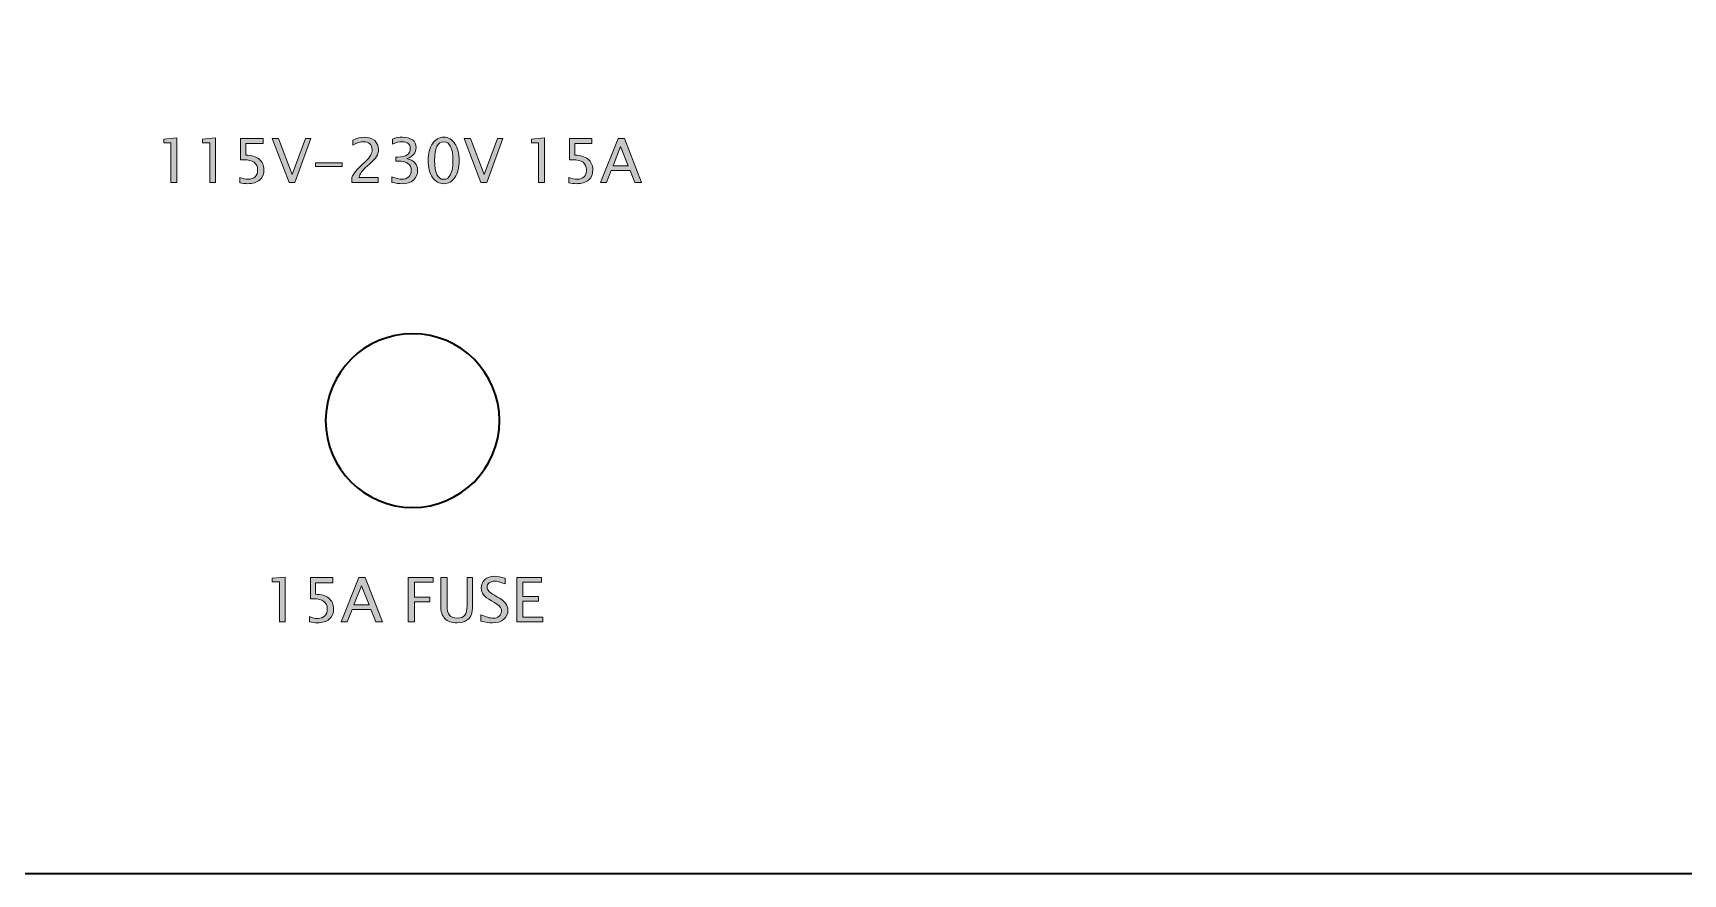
# Model space of a CAD drawing. Header units: inches. Extents: x 4 to 816, y 71 to 806.
# Drawn here: x 188.2 to 297.4, y 73.8 to 129.5 of the extents above; entities that cross this region are included whole.
import ezdxf

# ---------------------------------------------------------------- set-up
doc = ezdxf.new("R2010")
doc.units = ezdxf.units.IN
doc.header["$MEASUREMENT"] = 0
doc.layers.add('Layer 1', color=7, linetype='Continuous')

# ---------------------------------------------------------------- blocks, each defined once
blk = doc.blocks.new('block 35')
at = {"layer": 'Layer 1', "color": 240, "lineweight": 35, "true_color": 0xed1c24}
blk.add_lwpolyline([(23.17, 200.35), (406.63, 200.35), (406.63, 73.81), (23.17, 73.81)], dxfattribs=at)
blk = doc.blocks.new('block 37')
at = {"layer": 'Layer 1', "color": 240, "lineweight": 35, "true_color": 0xed1c24}
blk.add_open_spline([(219.07, 103.83), (219.07, 100.65), (216.49, 98.08), (213.32, 98.08), (210.14, 98.08), (207.56, 100.65), (207.56, 103.83), (207.56, 107), (210.14, 109.58), (213.32, 109.58), (216.49, 109.58), (219.07, 107), (219.07, 103.83)], degree=3, knots=[0, 0, 0, 0, 1, 1, 1, 2, 2, 2, 3, 3, 3, 4, 4, 4, 4], dxfattribs=at)
blk = doc.blocks.new('block 305')
at = {"layer": 'Layer 1', "true_color": 0x231f20}
h = blk.add_hatch(color=250, dxfattribs=at)
h.dxf.hatch_style = 2
h.paths.add_polyline_path([(197.32, 119.59), (197.32, 122.23), (196.86, 122.23), (196.86, 122.48), (197.71, 122.55), (197.71, 119.59)])
h = blk.add_hatch(color=250, dxfattribs=at)
h.dxf.hatch_style = 2
h.paths.add_polyline_path([(199.89, 119.59), (199.89, 122.23), (199.42, 122.23), (199.42, 122.48), (200.28, 122.55), (200.28, 119.59)])
h = blk.add_hatch(color=250, dxfattribs=at)
h.dxf.hatch_style = 2
edge = h.paths.add_edge_path()
edge.add_spline(control_points=[(201.89, 119.58), (201.89, 119.58), (201.89, 119.93), (201.89, 119.93), (202.08, 119.85), (202.26, 119.81), (202.44, 119.81), (202.63, 119.81), (202.78, 119.87), (202.89, 119.98), (203.01, 120.09), (203.06, 120.25), (203.06, 120.45), (203.06, 120.66), (202.98, 120.83), (202.83, 120.94), (202.67, 121.05), (202.45, 121.11), (202.15, 121.11), (202.08, 121.11), (202.01, 121.11), (201.93, 121.1), (201.93, 121.1), (201.93, 122.52), (201.93, 122.52), (201.93, 122.52), (203.42, 122.52), (203.42, 122.52), (203.42, 122.52), (203.42, 122.18), (203.42, 122.18), (203.42, 122.18), (202.28, 122.18), (202.28, 122.18), (202.28, 122.18), (202.28, 121.41), (202.28, 121.41), (202.65, 121.41), (202.95, 121.32), (203.16, 121.15), (203.37, 120.98), (203.48, 120.74), (203.48, 120.43), (203.48, 120.15), (203.38, 119.92), (203.19, 119.76), (203, 119.6), (202.73, 119.52), (202.39, 119.52), (202.24, 119.52), (202.07, 119.54), (201.89, 119.58)], knot_values=[0, 0, 0, 0, 1, 1, 1, 2, 2, 2, 3, 3, 3, 4, 4, 4, 5, 5, 5, 6, 6, 6, 7, 7, 7, 8, 8, 8, 9, 9, 9, 10, 10, 10, 11, 11, 11, 12, 12, 12, 13, 13, 13, 14, 14, 14, 15, 15, 15, 16, 16, 16, 17, 17, 17, 17], degree=3, periodic=1)
h = blk.add_hatch(color=250, dxfattribs=at)
h.dxf.hatch_style = 2
h.paths.add_polyline_path([(205.14, 119.59), (204.03, 122.52), (204.44, 122.52), (205.35, 120.12), (206.23, 122.52), (206.59, 122.52), (205.53, 119.59)])
h = blk.add_hatch(color=250, dxfattribs=at)
h.dxf.hatch_style = 2
edge = h.paths.add_edge_path()
edge.add_spline(control_points=[(209.3, 119.59), (209.3, 119.59), (209.3, 119.93), (209.3, 119.93), (209.41, 120.2), (209.64, 120.49), (209.99, 120.8), (209.99, 120.8), (210.21, 121), (210.21, 121), (210.5, 121.26), (210.64, 121.52), (210.64, 121.78), (210.64, 121.94), (210.59, 122.07), (210.49, 122.16), (210.39, 122.26), (210.26, 122.3), (210.09, 122.3), (209.88, 122.3), (209.65, 122.23), (209.37, 122.07), (209.37, 122.07), (209.37, 122.41), (209.37, 122.41), (209.63, 122.53), (209.89, 122.6), (210.15, 122.6), (210.42, 122.6), (210.64, 122.52), (210.81, 122.37), (210.97, 122.23), (211.06, 122.03), (211.06, 121.79), (211.06, 121.61), (211.01, 121.45), (210.93, 121.32), (210.85, 121.18), (210.69, 121.02), (210.46, 120.82), (210.46, 120.82), (210.31, 120.69), (210.31, 120.69), (210, 120.43), (209.82, 120.17), (209.77, 119.93), (209.77, 119.93), (211.04, 119.93), (211.04, 119.93), (211.04, 119.93), (211.04, 119.59), (211.04, 119.59), (211.04, 119.59), (209.3, 119.59), (209.3, 119.59)], knot_values=[0, 0, 0, 0, 1, 1, 1, 2, 2, 2, 3, 3, 3, 4, 4, 4, 5, 5, 5, 6, 6, 6, 7, 7, 7, 8, 8, 8, 9, 9, 9, 10, 10, 10, 11, 11, 11, 12, 12, 12, 13, 13, 13, 14, 14, 14, 15, 15, 15, 16, 16, 16, 17, 17, 17, 18, 18, 18, 18], degree=3, periodic=1)
h = blk.add_hatch(color=250, dxfattribs=at)
h.dxf.hatch_style = 2
edge = h.paths.add_edge_path()
edge.add_spline(control_points=[(211.94, 119.61), (211.94, 119.61), (211.94, 119.98), (211.94, 119.98), (212.22, 119.87), (212.44, 119.81), (212.6, 119.81), (212.79, 119.81), (212.94, 119.86), (213.06, 119.97), (213.17, 120.08), (213.23, 120.22), (213.23, 120.4), (213.23, 120.81), (212.94, 121.02), (212.36, 121.02), (212.36, 121.02), (212.21, 121.02), (212.21, 121.02), (212.21, 121.02), (212.21, 121.28), (212.21, 121.28), (212.21, 121.28), (212.35, 121.28), (212.35, 121.28), (212.89, 121.28), (213.16, 121.47), (213.16, 121.85), (213.16, 122.15), (212.98, 122.3), (212.62, 122.3), (212.43, 122.3), (212.21, 122.25), (211.98, 122.14), (211.98, 122.14), (211.98, 122.48), (211.98, 122.48), (212.21, 122.56), (212.43, 122.6), (212.65, 122.6), (212.94, 122.6), (213.16, 122.54), (213.32, 122.42), (213.47, 122.31), (213.55, 122.14), (213.55, 121.92), (213.55, 121.57), (213.35, 121.33), (212.94, 121.18), (213.41, 121.07), (213.65, 120.81), (213.65, 120.4), (213.65, 120.13), (213.56, 119.91), (213.37, 119.75), (213.19, 119.6), (212.94, 119.52), (212.62, 119.52), (212.44, 119.52), (212.21, 119.55), (211.94, 119.61)], knot_values=[0, 0, 0, 0, 1, 1, 1, 2, 2, 2, 3, 3, 3, 4, 4, 4, 5, 5, 5, 6, 6, 6, 7, 7, 7, 8, 8, 8, 9, 9, 9, 10, 10, 10, 11, 11, 11, 12, 12, 12, 13, 13, 13, 14, 14, 14, 15, 15, 15, 16, 16, 16, 17, 17, 17, 18, 18, 18, 19, 19, 19, 20, 20, 20, 20], degree=3, periodic=1)
h = blk.add_hatch(color=250, dxfattribs=at)
h.dxf.hatch_style = 2
edge = h.paths.add_edge_path()
edge.add_spline(control_points=[(215.38, 119.52), (215.07, 119.52), (214.82, 119.66), (214.63, 119.94), (214.44, 120.22), (214.35, 120.59), (214.35, 121.06), (214.35, 121.52), (214.44, 121.89), (214.63, 122.17), (214.82, 122.46), (215.07, 122.6), (215.38, 122.6), (215.69, 122.6), (215.93, 122.46), (216.12, 122.17), (216.31, 121.89), (216.4, 121.52), (216.4, 121.06), (216.4, 120.59), (216.31, 120.22), (216.12, 119.94), (215.93, 119.66), (215.69, 119.52), (215.38, 119.52)], knot_values=[0, 0, 0, 0, 1, 1, 1, 2, 2, 2, 3, 3, 3, 4, 4, 4, 5, 5, 5, 6, 6, 6, 7, 7, 7, 8, 8, 8, 8], degree=3, periodic=1)
edge = h.paths.add_edge_path()
edge.add_spline(control_points=[(215.38, 119.81), (215.78, 119.81), (215.99, 120.23), (215.99, 121.06), (215.99, 121.89), (215.78, 122.3), (215.38, 122.3), (214.97, 122.3), (214.77, 121.89), (214.77, 121.06), (214.77, 120.23), (214.97, 119.81), (215.38, 119.81)], knot_values=[0, 0, 0, 0, 1, 1, 1, 2, 2, 2, 3, 3, 3, 4, 4, 4, 4], degree=3, periodic=1)
h = blk.add_hatch(color=250, dxfattribs=at)
h.dxf.hatch_style = 2
h.paths.add_polyline_path([(217.84, 119.59), (216.73, 122.52), (217.14, 122.52), (218.05, 120.12), (218.93, 122.52), (219.29, 122.52), (218.23, 119.59)])
h = blk.add_hatch(color=250, dxfattribs=at)
h.dxf.hatch_style = 2
h.paths.add_polyline_path([(221.66, 119.59), (221.66, 122.23), (221.19, 122.23), (221.19, 122.48), (222.05, 122.55), (222.05, 119.59)])
h = blk.add_hatch(color=250, dxfattribs=at)
h.dxf.hatch_style = 2
edge = h.paths.add_edge_path()
edge.add_spline(control_points=[(223.66, 119.58), (223.66, 119.58), (223.66, 119.93), (223.66, 119.93), (223.85, 119.85), (224.03, 119.81), (224.21, 119.81), (224.4, 119.81), (224.55, 119.87), (224.67, 119.98), (224.78, 120.09), (224.83, 120.25), (224.83, 120.45), (224.83, 120.66), (224.75, 120.83), (224.6, 120.94), (224.44, 121.05), (224.22, 121.11), (223.92, 121.11), (223.85, 121.11), (223.78, 121.11), (223.7, 121.1), (223.7, 121.1), (223.7, 122.52), (223.7, 122.52), (223.7, 122.52), (225.19, 122.52), (225.19, 122.52), (225.19, 122.52), (225.19, 122.18), (225.19, 122.18), (225.19, 122.18), (224.05, 122.18), (224.05, 122.18), (224.05, 122.18), (224.05, 121.41), (224.05, 121.41), (224.42, 121.41), (224.72, 121.32), (224.93, 121.15), (225.14, 120.98), (225.25, 120.74), (225.25, 120.43), (225.25, 120.15), (225.15, 119.92), (224.96, 119.76), (224.77, 119.6), (224.5, 119.52), (224.16, 119.52), (224.01, 119.52), (223.84, 119.54), (223.66, 119.58)], knot_values=[0, 0, 0, 0, 1, 1, 1, 2, 2, 2, 3, 3, 3, 4, 4, 4, 5, 5, 5, 6, 6, 6, 7, 7, 7, 8, 8, 8, 9, 9, 9, 10, 10, 10, 11, 11, 11, 12, 12, 12, 13, 13, 13, 14, 14, 14, 15, 15, 15, 16, 16, 16, 17, 17, 17, 17], degree=3, periodic=1)
h = blk.add_hatch(color=250, dxfattribs=at)
h.dxf.hatch_style = 2
h.paths.add_polyline_path([(225.76, 119.59), (226.92, 122.52), (227.34, 122.52), (228.48, 119.59), (228.03, 119.59), (227.71, 120.4), (226.47, 120.4), (226.15, 119.59)])
h.paths.add_polyline_path([(226.59, 120.71), (227.59, 120.71), (227.09, 121.98)])
h = blk.add_hatch(color=250, dxfattribs=at)
h.dxf.hatch_style = 2
h.paths.add_polyline_path([(206.9, 120.67), (206.9, 120.91), (208.66, 120.91), (208.66, 120.67)])
at = {"layer": 'Layer 1', "lineweight": 0}
for points in [[(197.32, 119.59), (197.32, 122.23), (196.86, 122.23), (196.86, 122.48), (197.71, 122.55), (197.71, 119.59), (197.32, 119.59)], [(199.89, 119.59), (199.89, 122.23), (199.42, 122.23), (199.42, 122.48), (200.28, 122.55), (200.28, 119.59), (199.89, 119.59)], [(205.14, 119.59), (204.03, 122.52), (204.44, 122.52), (205.35, 120.12), (206.23, 122.52), (206.59, 122.52), (205.53, 119.59), (205.14, 119.59)], [(217.84, 119.59), (216.73, 122.52), (217.14, 122.52), (218.05, 120.12), (218.93, 122.52), (219.29, 122.52), (218.23, 119.59), (217.84, 119.59)], [(221.66, 119.59), (221.66, 122.23), (221.19, 122.23), (221.19, 122.48), (222.05, 122.55), (222.05, 119.59), (221.66, 119.59)], [(225.76, 119.59), (226.92, 122.52), (227.34, 122.52), (228.48, 119.59), (228.03, 119.59), (227.71, 120.4), (226.47, 120.4), (226.15, 119.59), (225.76, 119.59)], [(226.59, 120.71), (227.59, 120.71), (227.09, 121.98), (226.59, 120.71)], [(206.9, 120.67), (206.9, 120.91), (208.66, 120.91), (208.66, 120.67), (206.9, 120.67)]]:
    blk.add_lwpolyline(points, dxfattribs=at)
for points, knots in [([(201.89, 119.58), (201.89, 119.58), (201.89, 119.93), (201.89, 119.93), (202.08, 119.85), (202.26, 119.81), (202.44, 119.81), (202.63, 119.81), (202.78, 119.87), (202.89, 119.98), (203.01, 120.09), (203.06, 120.25), (203.06, 120.45), (203.06, 120.66), (202.98, 120.83), (202.83, 120.94), (202.67, 121.05), (202.45, 121.11), (202.15, 121.11), (202.08, 121.11), (202.01, 121.11), (201.93, 121.1), (201.93, 121.1), (201.93, 122.52), (201.93, 122.52), (201.93, 122.52), (203.42, 122.52), (203.42, 122.52), (203.42, 122.52), (203.42, 122.18), (203.42, 122.18), (203.42, 122.18), (202.28, 122.18), (202.28, 122.18), (202.28, 122.18), (202.28, 121.41), (202.28, 121.41), (202.65, 121.41), (202.95, 121.32), (203.16, 121.15), (203.37, 120.98), (203.48, 120.74), (203.48, 120.43), (203.48, 120.15), (203.38, 119.92), (203.19, 119.76), (203, 119.6), (202.73, 119.52), (202.39, 119.52), (202.24, 119.52), (202.07, 119.54), (201.89, 119.58)], [0, 0, 0, 0, 1, 1, 1, 2, 2, 2, 3, 3, 3, 4, 4, 4, 5, 5, 5, 6, 6, 6, 7, 7, 7, 8, 8, 8, 9, 9, 9, 10, 10, 10, 11, 11, 11, 12, 12, 12, 13, 13, 13, 14, 14, 14, 15, 15, 15, 16, 16, 16, 17, 17, 17, 17]), ([(209.3, 119.59), (209.3, 119.59), (209.3, 119.93), (209.3, 119.93), (209.41, 120.2), (209.64, 120.49), (209.99, 120.8), (209.99, 120.8), (210.21, 121), (210.21, 121), (210.5, 121.26), (210.64, 121.52), (210.64, 121.78), (210.64, 121.94), (210.59, 122.07), (210.49, 122.16), (210.39, 122.26), (210.26, 122.3), (210.09, 122.3), (209.88, 122.3), (209.65, 122.23), (209.37, 122.07), (209.37, 122.07), (209.37, 122.41), (209.37, 122.41), (209.63, 122.53), (209.89, 122.6), (210.15, 122.6), (210.42, 122.6), (210.64, 122.52), (210.81, 122.37), (210.97, 122.23), (211.06, 122.03), (211.06, 121.79), (211.06, 121.61), (211.01, 121.45), (210.93, 121.32), (210.85, 121.18), (210.69, 121.02), (210.46, 120.82), (210.46, 120.82), (210.31, 120.69), (210.31, 120.69), (210, 120.43), (209.82, 120.17), (209.77, 119.93), (209.77, 119.93), (211.04, 119.93), (211.04, 119.93), (211.04, 119.93), (211.04, 119.59), (211.04, 119.59), (211.04, 119.59), (209.3, 119.59), (209.3, 119.59)], [0, 0, 0, 0, 1, 1, 1, 2, 2, 2, 3, 3, 3, 4, 4, 4, 5, 5, 5, 6, 6, 6, 7, 7, 7, 8, 8, 8, 9, 9, 9, 10, 10, 10, 11, 11, 11, 12, 12, 12, 13, 13, 13, 14, 14, 14, 15, 15, 15, 16, 16, 16, 17, 17, 17, 18, 18, 18, 18]), ([(211.94, 119.61), (211.94, 119.61), (211.94, 119.98), (211.94, 119.98), (212.22, 119.87), (212.44, 119.81), (212.6, 119.81), (212.79, 119.81), (212.94, 119.86), (213.06, 119.97), (213.17, 120.08), (213.23, 120.22), (213.23, 120.4), (213.23, 120.81), (212.94, 121.02), (212.36, 121.02), (212.36, 121.02), (212.21, 121.02), (212.21, 121.02), (212.21, 121.02), (212.21, 121.28), (212.21, 121.28), (212.21, 121.28), (212.35, 121.28), (212.35, 121.28), (212.89, 121.28), (213.16, 121.47), (213.16, 121.85), (213.16, 122.15), (212.98, 122.3), (212.62, 122.3), (212.43, 122.3), (212.21, 122.25), (211.98, 122.14), (211.98, 122.14), (211.98, 122.48), (211.98, 122.48), (212.21, 122.56), (212.43, 122.6), (212.65, 122.6), (212.94, 122.6), (213.16, 122.54), (213.32, 122.42), (213.47, 122.31), (213.55, 122.14), (213.55, 121.92), (213.55, 121.57), (213.35, 121.33), (212.94, 121.18), (213.41, 121.07), (213.65, 120.81), (213.65, 120.4), (213.65, 120.13), (213.56, 119.91), (213.37, 119.75), (213.19, 119.6), (212.94, 119.52), (212.62, 119.52), (212.44, 119.52), (212.21, 119.55), (211.94, 119.61)], [0, 0, 0, 0, 1, 1, 1, 2, 2, 2, 3, 3, 3, 4, 4, 4, 5, 5, 5, 6, 6, 6, 7, 7, 7, 8, 8, 8, 9, 9, 9, 10, 10, 10, 11, 11, 11, 12, 12, 12, 13, 13, 13, 14, 14, 14, 15, 15, 15, 16, 16, 16, 17, 17, 17, 18, 18, 18, 19, 19, 19, 20, 20, 20, 20]), ([(215.38, 119.52), (215.07, 119.52), (214.82, 119.66), (214.63, 119.94), (214.44, 120.22), (214.35, 120.59), (214.35, 121.06), (214.35, 121.52), (214.44, 121.89), (214.63, 122.17), (214.82, 122.46), (215.07, 122.6), (215.38, 122.6), (215.69, 122.6), (215.93, 122.46), (216.12, 122.17), (216.31, 121.89), (216.4, 121.52), (216.4, 121.06), (216.4, 120.59), (216.31, 120.22), (216.12, 119.94), (215.93, 119.66), (215.69, 119.52), (215.38, 119.52)], [0, 0, 0, 0, 1, 1, 1, 2, 2, 2, 3, 3, 3, 4, 4, 4, 5, 5, 5, 6, 6, 6, 7, 7, 7, 8, 8, 8, 8]), ([(223.66, 119.58), (223.66, 119.58), (223.66, 119.93), (223.66, 119.93), (223.85, 119.85), (224.03, 119.81), (224.21, 119.81), (224.4, 119.81), (224.55, 119.87), (224.67, 119.98), (224.78, 120.09), (224.83, 120.25), (224.83, 120.45), (224.83, 120.66), (224.75, 120.83), (224.6, 120.94), (224.44, 121.05), (224.22, 121.11), (223.92, 121.11), (223.85, 121.11), (223.78, 121.11), (223.7, 121.1), (223.7, 121.1), (223.7, 122.52), (223.7, 122.52), (223.7, 122.52), (225.19, 122.52), (225.19, 122.52), (225.19, 122.52), (225.19, 122.18), (225.19, 122.18), (225.19, 122.18), (224.05, 122.18), (224.05, 122.18), (224.05, 122.18), (224.05, 121.41), (224.05, 121.41), (224.42, 121.41), (224.72, 121.32), (224.93, 121.15), (225.14, 120.98), (225.25, 120.74), (225.25, 120.43), (225.25, 120.15), (225.15, 119.92), (224.96, 119.76), (224.77, 119.6), (224.5, 119.52), (224.16, 119.52), (224.01, 119.52), (223.84, 119.54), (223.66, 119.58)], [0, 0, 0, 0, 1, 1, 1, 2, 2, 2, 3, 3, 3, 4, 4, 4, 5, 5, 5, 6, 6, 6, 7, 7, 7, 8, 8, 8, 9, 9, 9, 10, 10, 10, 11, 11, 11, 12, 12, 12, 13, 13, 13, 14, 14, 14, 15, 15, 15, 16, 16, 16, 17, 17, 17, 17]), ([(215.38, 119.81), (215.78, 119.81), (215.99, 120.23), (215.99, 121.06), (215.99, 121.89), (215.78, 122.3), (215.38, 122.3), (214.97, 122.3), (214.77, 121.89), (214.77, 121.06), (214.77, 120.23), (214.97, 119.81), (215.38, 119.81)], [0, 0, 0, 0, 1, 1, 1, 2, 2, 2, 3, 3, 3, 4, 4, 4, 4])]:
    blk.add_open_spline(points, degree=3, knots=knots, dxfattribs=at)
blk = doc.blocks.new('block 304')
at = {"layer": 'Layer 1'}
blk.add_blockref('block 305', (0, 0), dxfattribs=at)
blk = doc.blocks.new('block 307')
at = {"layer": 'Layer 1', "true_color": 0x231f20}
h = blk.add_hatch(color=250, dxfattribs=at)
h.dxf.hatch_style = 2
h.paths.add_polyline_path([(204.5, 90.51), (204.5, 93.15), (204.03, 93.15), (204.03, 93.39), (204.89, 93.47), (204.89, 90.51)])
h = blk.add_hatch(color=250, dxfattribs=at)
h.dxf.hatch_style = 2
edge = h.paths.add_edge_path()
edge.add_spline(control_points=[(206.5, 90.5), (206.5, 90.5), (206.5, 90.85), (206.5, 90.85), (206.69, 90.77), (206.88, 90.73), (207.05, 90.73), (207.24, 90.73), (207.4, 90.79), (207.51, 90.9), (207.62, 91.01), (207.67, 91.17), (207.67, 91.37), (207.67, 91.58), (207.59, 91.75), (207.44, 91.86), (207.28, 91.97), (207.06, 92.03), (206.76, 92.03), (206.69, 92.03), (206.62, 92.02), (206.55, 92.02), (206.55, 92.02), (206.55, 93.44), (206.55, 93.44), (206.55, 93.44), (208.03, 93.44), (208.03, 93.44), (208.03, 93.44), (208.03, 93.1), (208.03, 93.1), (208.03, 93.1), (206.89, 93.1), (206.89, 93.1), (206.89, 93.1), (206.89, 92.33), (206.89, 92.33), (207.27, 92.33), (207.56, 92.24), (207.77, 92.07), (207.98, 91.9), (208.09, 91.66), (208.09, 91.35), (208.09, 91.06), (207.99, 90.84), (207.8, 90.68), (207.61, 90.52), (207.34, 90.44), (207, 90.44), (206.85, 90.44), (206.68, 90.46), (206.5, 90.5)], knot_values=[0, 0, 0, 0, 1, 1, 1, 2, 2, 2, 3, 3, 3, 4, 4, 4, 5, 5, 5, 6, 6, 6, 7, 7, 7, 8, 8, 8, 9, 9, 9, 10, 10, 10, 11, 11, 11, 12, 12, 12, 13, 13, 13, 14, 14, 14, 15, 15, 15, 16, 16, 16, 17, 17, 17, 17], degree=3, periodic=1)
h = blk.add_hatch(color=250, dxfattribs=at)
h.dxf.hatch_style = 2
h.paths.add_polyline_path([(208.6, 90.51), (209.77, 93.44), (210.18, 93.44), (211.32, 90.51), (210.88, 90.51), (210.56, 91.32), (209.31, 91.32), (208.99, 90.51)])
h.paths.add_polyline_path([(209.43, 91.63), (210.44, 91.63), (209.93, 92.9)])
h = blk.add_hatch(color=250, dxfattribs=at)
h.dxf.hatch_style = 2
h.paths.add_polyline_path([(213.03, 90.51), (213.03, 93.44), (214.67, 93.44), (214.67, 93.13), (213.45, 93.13), (213.45, 92.15), (214.47, 92.15), (214.47, 91.84), (213.45, 91.84), (213.45, 90.51)])
h = blk.add_hatch(color=250, dxfattribs=at)
h.dxf.hatch_style = 2
edge = h.paths.add_edge_path()
edge.add_spline(control_points=[(215.18, 93.44), (215.18, 93.44), (215.6, 93.44), (215.6, 93.44), (215.6, 93.44), (215.6, 91.59), (215.6, 91.59), (215.6, 91.3), (215.65, 91.08), (215.76, 90.95), (215.87, 90.81), (216.05, 90.75), (216.28, 90.75), (216.52, 90.75), (216.68, 90.81), (216.78, 90.94), (216.87, 91.06), (216.92, 91.28), (216.92, 91.58), (216.92, 91.58), (216.92, 93.44), (216.92, 93.44), (216.92, 93.44), (217.29, 93.44), (217.29, 93.44), (217.29, 93.44), (217.29, 91.58), (217.29, 91.58), (217.29, 91.33), (217.26, 91.13), (217.21, 90.99), (217.16, 90.86), (217.07, 90.73), (216.94, 90.63), (216.78, 90.5), (216.55, 90.44), (216.27, 90.44), (215.9, 90.44), (215.62, 90.53), (215.45, 90.72), (215.27, 90.9), (215.18, 91.2), (215.18, 91.6), (215.18, 91.6), (215.18, 93.44), (215.18, 93.44)], knot_values=[0, 0, 0, 0, 1, 1, 1, 2, 2, 2, 3, 3, 3, 4, 4, 4, 5, 5, 5, 6, 6, 6, 7, 7, 7, 8, 8, 8, 9, 9, 9, 10, 10, 10, 11, 11, 11, 12, 12, 12, 13, 13, 13, 14, 14, 14, 15, 15, 15, 15], degree=3, periodic=1)
h = blk.add_hatch(color=250, dxfattribs=at)
h.dxf.hatch_style = 2
edge = h.paths.add_edge_path()
edge.add_spline(control_points=[(217.84, 90.56), (217.84, 90.56), (217.84, 90.98), (217.84, 90.98), (218.17, 90.82), (218.44, 90.75), (218.66, 90.75), (218.82, 90.75), (218.95, 90.79), (219.05, 90.88), (219.15, 90.96), (219.2, 91.08), (219.2, 91.21), (219.2, 91.33), (219.17, 91.43), (219.1, 91.51), (219.04, 91.59), (218.91, 91.68), (218.74, 91.78), (218.74, 91.78), (218.54, 91.89), (218.54, 91.89), (218.29, 92.04), (218.11, 92.17), (218.01, 92.3), (217.91, 92.42), (217.86, 92.57), (217.86, 92.74), (217.86, 92.96), (217.94, 93.15), (218.1, 93.3), (218.27, 93.44), (218.47, 93.52), (218.73, 93.52), (218.95, 93.52), (219.19, 93.48), (219.44, 93.4), (219.44, 93.4), (219.44, 93.02), (219.44, 93.02), (219.13, 93.14), (218.9, 93.2), (218.75, 93.2), (218.61, 93.2), (218.49, 93.17), (218.39, 93.09), (218.3, 93.01), (218.25, 92.92), (218.25, 92.8), (218.25, 92.7), (218.29, 92.62), (218.36, 92.54), (218.43, 92.46), (218.55, 92.38), (218.73, 92.27), (218.73, 92.27), (218.94, 92.15), (218.94, 92.15), (219.2, 92.01), (219.37, 91.87), (219.47, 91.74), (219.57, 91.62), (219.63, 91.46), (219.63, 91.28), (219.63, 91.03), (219.53, 90.82), (219.34, 90.67), (219.16, 90.51), (218.91, 90.44), (218.6, 90.44), (218.4, 90.44), (218.15, 90.48), (217.84, 90.56)], knot_values=[0, 0, 0, 0, 1, 1, 1, 2, 2, 2, 3, 3, 3, 4, 4, 4, 5, 5, 5, 6, 6, 6, 7, 7, 7, 8, 8, 8, 9, 9, 9, 10, 10, 10, 11, 11, 11, 12, 12, 12, 13, 13, 13, 14, 14, 14, 15, 15, 15, 16, 16, 16, 17, 17, 17, 18, 18, 18, 19, 19, 19, 20, 20, 20, 21, 21, 21, 22, 22, 22, 23, 23, 23, 24, 24, 24, 24], degree=3, periodic=1)
h = blk.add_hatch(color=250, dxfattribs=at)
h.dxf.hatch_style = 2
h.paths.add_polyline_path([(220.21, 90.51), (220.21, 93.44), (221.84, 93.44), (221.84, 93.13), (220.62, 93.13), (220.62, 92.19), (221.65, 92.19), (221.65, 91.88), (220.62, 91.88), (220.62, 90.82), (221.93, 90.82), (221.93, 90.51)])
at = {"layer": 'Layer 1', "lineweight": 0}
for points in [[(204.5, 90.51), (204.5, 93.15), (204.03, 93.15), (204.03, 93.39), (204.89, 93.47), (204.89, 90.51), (204.5, 90.51)], [(208.6, 90.51), (209.77, 93.44), (210.18, 93.44), (211.32, 90.51), (210.88, 90.51), (210.56, 91.32), (209.31, 91.32), (208.99, 90.51), (208.6, 90.51)], [(209.43, 91.63), (210.44, 91.63), (209.93, 92.9), (209.43, 91.63)], [(213.03, 90.51), (213.03, 93.44), (214.67, 93.44), (214.67, 93.13), (213.45, 93.13), (213.45, 92.15), (214.47, 92.15), (214.47, 91.84), (213.45, 91.84), (213.45, 90.51), (213.03, 90.51)], [(220.21, 90.51), (220.21, 93.44), (221.84, 93.44), (221.84, 93.13), (220.62, 93.13), (220.62, 92.19), (221.65, 92.19), (221.65, 91.88), (220.62, 91.88), (220.62, 90.82), (221.93, 90.82), (221.93, 90.51), (220.21, 90.51)]]:
    blk.add_lwpolyline(points, dxfattribs=at)
for points, knots in [([(206.5, 90.5), (206.5, 90.5), (206.5, 90.85), (206.5, 90.85), (206.69, 90.77), (206.88, 90.73), (207.05, 90.73), (207.24, 90.73), (207.4, 90.79), (207.51, 90.9), (207.62, 91.01), (207.67, 91.17), (207.67, 91.37), (207.67, 91.58), (207.59, 91.75), (207.44, 91.86), (207.28, 91.97), (207.06, 92.03), (206.76, 92.03), (206.69, 92.03), (206.62, 92.02), (206.55, 92.02), (206.55, 92.02), (206.55, 93.44), (206.55, 93.44), (206.55, 93.44), (208.03, 93.44), (208.03, 93.44), (208.03, 93.44), (208.03, 93.1), (208.03, 93.1), (208.03, 93.1), (206.89, 93.1), (206.89, 93.1), (206.89, 93.1), (206.89, 92.33), (206.89, 92.33), (207.27, 92.33), (207.56, 92.24), (207.77, 92.07), (207.98, 91.9), (208.09, 91.66), (208.09, 91.35), (208.09, 91.06), (207.99, 90.84), (207.8, 90.68), (207.61, 90.52), (207.34, 90.44), (207, 90.44), (206.85, 90.44), (206.68, 90.46), (206.5, 90.5)], [0, 0, 0, 0, 1, 1, 1, 2, 2, 2, 3, 3, 3, 4, 4, 4, 5, 5, 5, 6, 6, 6, 7, 7, 7, 8, 8, 8, 9, 9, 9, 10, 10, 10, 11, 11, 11, 12, 12, 12, 13, 13, 13, 14, 14, 14, 15, 15, 15, 16, 16, 16, 17, 17, 17, 17]), ([(215.18, 93.44), (215.18, 93.44), (215.6, 93.44), (215.6, 93.44), (215.6, 93.44), (215.6, 91.59), (215.6, 91.59), (215.6, 91.3), (215.65, 91.08), (215.76, 90.95), (215.87, 90.81), (216.05, 90.75), (216.28, 90.75), (216.52, 90.75), (216.68, 90.81), (216.78, 90.94), (216.87, 91.06), (216.92, 91.28), (216.92, 91.58), (216.92, 91.58), (216.92, 93.44), (216.92, 93.44), (216.92, 93.44), (217.29, 93.44), (217.29, 93.44), (217.29, 93.44), (217.29, 91.58), (217.29, 91.58), (217.29, 91.33), (217.26, 91.13), (217.21, 90.99), (217.16, 90.86), (217.07, 90.73), (216.94, 90.63), (216.78, 90.5), (216.55, 90.44), (216.27, 90.44), (215.9, 90.44), (215.62, 90.53), (215.45, 90.72), (215.27, 90.9), (215.18, 91.2), (215.18, 91.6), (215.18, 91.6), (215.18, 93.44), (215.18, 93.44)], [0, 0, 0, 0, 1, 1, 1, 2, 2, 2, 3, 3, 3, 4, 4, 4, 5, 5, 5, 6, 6, 6, 7, 7, 7, 8, 8, 8, 9, 9, 9, 10, 10, 10, 11, 11, 11, 12, 12, 12, 13, 13, 13, 14, 14, 14, 15, 15, 15, 15]), ([(217.84, 90.56), (217.84, 90.56), (217.84, 90.98), (217.84, 90.98), (218.17, 90.82), (218.44, 90.75), (218.66, 90.75), (218.82, 90.75), (218.95, 90.79), (219.05, 90.88), (219.15, 90.96), (219.2, 91.08), (219.2, 91.21), (219.2, 91.33), (219.17, 91.43), (219.1, 91.51), (219.04, 91.59), (218.91, 91.68), (218.74, 91.78), (218.74, 91.78), (218.54, 91.89), (218.54, 91.89), (218.29, 92.04), (218.11, 92.17), (218.01, 92.3), (217.91, 92.42), (217.86, 92.57), (217.86, 92.74), (217.86, 92.96), (217.94, 93.15), (218.1, 93.3), (218.27, 93.44), (218.47, 93.52), (218.73, 93.52), (218.95, 93.52), (219.19, 93.48), (219.44, 93.4), (219.44, 93.4), (219.44, 93.02), (219.44, 93.02), (219.13, 93.14), (218.9, 93.2), (218.75, 93.2), (218.61, 93.2), (218.49, 93.17), (218.39, 93.09), (218.3, 93.01), (218.25, 92.92), (218.25, 92.8), (218.25, 92.7), (218.29, 92.62), (218.36, 92.54), (218.43, 92.46), (218.55, 92.38), (218.73, 92.27), (218.73, 92.27), (218.94, 92.15), (218.94, 92.15), (219.2, 92.01), (219.37, 91.87), (219.47, 91.74), (219.57, 91.62), (219.63, 91.46), (219.63, 91.28), (219.63, 91.03), (219.53, 90.82), (219.34, 90.67), (219.16, 90.51), (218.91, 90.44), (218.6, 90.44), (218.4, 90.44), (218.15, 90.48), (217.84, 90.56)], [0, 0, 0, 0, 1, 1, 1, 2, 2, 2, 3, 3, 3, 4, 4, 4, 5, 5, 5, 6, 6, 6, 7, 7, 7, 8, 8, 8, 9, 9, 9, 10, 10, 10, 11, 11, 11, 12, 12, 12, 13, 13, 13, 14, 14, 14, 15, 15, 15, 16, 16, 16, 17, 17, 17, 18, 18, 18, 19, 19, 19, 20, 20, 20, 21, 21, 21, 22, 22, 22, 23, 23, 23, 24, 24, 24, 24])]:
    blk.add_open_spline(points, degree=3, knots=knots, dxfattribs=at)
blk = doc.blocks.new('block 306')
at = {"layer": 'Layer 1'}
blk.add_blockref('block 307', (0, 0), dxfattribs=at)

msp = doc.modelspace()

# ---------------------------------------------------------------- block references
at = {"layer": 'Layer 1'}
for name in ['block 35', 'block 304', 'block 37', 'block 306']:
    msp.add_blockref(name, (0, 0), dxfattribs=at)

doc.saveas('drawing.dxf')
